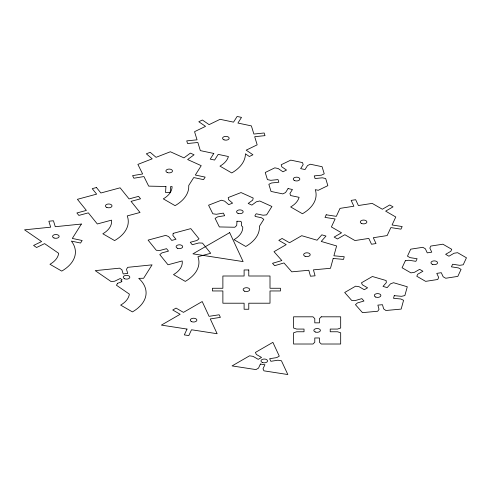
<?xml version="1.0" encoding="UTF-8"?>
<svg xmlns="http://www.w3.org/2000/svg" width="491" height="491" viewBox="0 0 491 491"><rect width="100%" height="100%" fill="white"/><g stroke="black" fill="none" stroke-linecap="round" stroke-linejoin="round"><path stroke-width="0.74" d="M165.927 186.482L165.559 192.521L170.224 192.613L170.586 186.574L172.089 186.605A29.988 17.314 0 0 1 163.307 198.861L175.084 205.661A46.645 26.931 0 0 0 188.71 185.524L193.73 177.564L203.562 179.632L205.152 177.098L195.326 175.035L201.224 165.676L187.63 159.538L194.068 154.782L190.398 153.124L183.953 157.881L170.359 151.75L156.058 157.323L150.203 152.314L146.336 153.818L152.192 158.826L137.885 164.399L142.642 173.974L132.582 175.637L133.871 178.227L143.931 176.557L148.681 186.132L165.927 186.482M236.969 221.251L236.711 225.486L234.802 227.253L219.36 226.94L215.107 218.366L217.611 216.869L224.663 215.702L223.38 213.112L216.322 214.279L212.824 213.775L208.565 205.201L221.373 200.218L224.614 201.126L228.72 204.643L232.587 203.133L228.481 199.622L228.229 197.548L241.038 192.558L253.215 198.051L252.712 200.113L248.194 203.452L251.871 205.109L256.388 201.77L259.733 200.991L271.904 206.478L266.619 214.862L263.066 215.224L256.173 213.775L254.878 215.825L255.4 216.476L261.476 217.752L263.79 219.348L259.389 226.333A46.645 26.931 0 0 1 245.764 246.47L233.986 239.669A29.988 17.314 0 0 0 242.763 227.088L241.376 225.578L241.56 222.552A29.988 17.314 0 0 0 240.848 221.331L236.969 221.251M173.188 233.36L172.875 235.435L175.974 239.277L171.746 240.412L168.646 236.576L165.694 235.379L148.086 240.117L156.298 250.281L159.888 250.465L166.541 248.673L168.511 251.116L161.864 252.908L159.79 254.614L168.002 264.778L182.192 260.954A29.988 17.314 0 0 1 173.507 274.586L185.285 281.386A46.645 26.931 0 0 0 197.922 256.719L210.707 253.276L202.501 243.113L198.904 242.935L192.251 244.727L190.281 242.284L196.934 240.492L199.002 238.786L190.79 228.622L173.188 233.36M333.174 258.456L330.48 268.295L313.436 269.847L315.075 275.813L310.465 276.237L308.833 270.271L291.789 271.83L283.958 262.955L274.635 265.699L272.517 263.299L281.84 260.555L274.009 251.68L286.21 244.635L278.808 240.369L282.11 238.46L289.506 242.732L301.707 235.692L317.076 240.209L321.826 234.827L325.981 236.054L321.237 241.437L336.605 245.954L333.905 255.793L344.24 256.738L343.51 259.401L333.174 258.456M394.255 295.656L393.524 298.313L400.773 298.976L403.577 300.289L401.159 309.097L385.901 310.496L383.631 308.876L382.483 304.69L377.874 305.114L379.021 309.299L377.732 311.239L362.475 312.638L355.459 304.69L357.423 302.941L363.96 301.02L361.842 298.62L355.306 300.541L351.703 300.437L344.688 292.489L355.613 286.179L359.099 286.719L364.285 289.715L367.587 287.812L362.395 284.817L361.462 282.804L372.387 276.494L386.153 280.545L386.337 282.626L383.011 286.4L387.166 287.622L390.498 283.847L393.518 282.712L407.285 286.762L404.866 295.57L401.503 296.319L394.255 295.656M187.016 329.068L184.309 334.899L188.814 335.599L191.521 329.762L217.139 333.727L210.277 318.935L220.385 317.37L219.176 314.768L209.068 316.333L202.206 301.542L183.45 312.368L176.054 308.096L172.752 310.005L180.154 314.277L161.398 325.103L187.016 329.068M326.214 214.794L325.005 217.396L335.114 218.961L331.4 226.952L341.533 232.802L334.138 237.073L337.434 238.976L344.829 234.704L354.962 240.553L368.802 238.411L371.509 244.248L376.014 243.548L373.307 237.718L387.147 235.576L390.854 227.585L400.963 229.15L402.166 226.547L392.063 224.982L395.771 216.991L385.638 211.142L393.039 206.871L389.737 204.968L382.342 209.24L372.209 203.391L358.369 205.533L355.662 199.696L351.157 200.396L353.864 206.226L340.024 208.368L336.317 216.359L326.214 214.794M260.402 364.04L258.505 368.133L255.952 369.6L232.077 365.912L249.557 355.815L253.043 356.356L258.229 359.351L261.531 357.448L256.339 354.453L255.406 352.44L272.886 342.35L279.281 356.135L276.734 357.608L269.645 358.706L270.854 361.302L277.937 360.21L281.423 360.75L287.824 374.535L263.943 370.84L263.01 368.827L264.913 364.733L260.402 364.04M405.327 260.776L402.08 267.761L410.936 272.873L414.422 272.333L419.609 269.338L422.911 271.241L417.718 274.236L416.785 276.249L425.642 281.361L437.739 279.489L438.672 277.476L436.775 273.383L441.28 272.689L443.177 276.783L445.73 278.25L457.827 276.384L461.067 269.399L458.514 267.926L451.432 266.828L452.634 264.226L459.723 265.324L463.209 264.784L466.45 257.8L457.594 252.687L454.107 253.227L448.921 256.222L445.625 254.32L450.812 251.324L451.745 249.311L442.888 244.199L430.791 246.071L429.858 248.084L431.761 252.171L427.256 252.871L425.353 248.777L422.806 247.304L410.709 249.176L407.462 256.161L410.016 257.634L417.105 258.732L415.895 261.329L408.807 260.236L405.327 260.776M81.383 224.043L72.312 238.436L82.144 240.498L80.549 243.033L71.385 241.106A46.645 26.931 0 0 1 61.749 271.093L49.972 264.293A29.988 17.314 0 0 0 58.674 253.307L44.595 243.622L36.58 247.507L33.584 245.445L41.6 241.56L24.55 229.831L50.671 227.173L48.854 221.226L53.445 220.754L55.262 226.707L81.383 224.043M117.668 283.27L116.435 285.228L129.354 294.115A29.988 17.314 0 0 1 120.651 305.101L132.429 311.902A46.645 26.931 0 0 0 138.738 278.348L143.611 278.262L152.063 264.852L127.721 267.331L126.488 269.289L127.758 273.456L123.167 273.929L121.891 269.755L119.571 268.16L95.229 270.639L111.119 281.57L114.673 281.208L120.295 278.483L122.142 279.753C117.871 281.889 126.727 280.275 117.668 283.27M213.806 153.45L210.228 159.127L214.61 160.048L218.188 154.377L228.413 156.525A29.988 17.314 0 0 1 219.974 166.142L231.752 172.942A46.645 26.931 0 0 0 245.414 153.806L249.348 156.512L252.926 154.782L246.2 150.154L257.174 144.839L254.688 136.694L264.987 135.645L264.176 132.993L253.878 134.037L251.386 125.892L237.926 123.063L241.504 117.386L237.122 116.465L233.544 122.142L220.078 119.313L209.105 124.628L202.378 120.007L198.806 121.737L205.533 126.365L194.553 131.68L197.044 139.825L186.74 140.874L187.55 143.525L197.855 142.476L200.34 150.62L213.806 153.45M288.064 188.581L285.553 192.564L282.791 193.902L271.02 191.429L268.847 184.309L271.609 182.971L278.839 182.235L278.029 179.583L270.799 180.32L267.411 179.608L265.232 172.488L274.831 167.836L278.219 168.548L282.933 171.795L286.511 170.064L281.791 166.817L281.165 164.767L290.758 160.121L302.53 162.595L303.156 164.645L300.645 168.628L305.028 169.548L307.538 165.565L310.3 164.227L322.065 166.701L324.244 173.82L321.482 175.158L314.252 175.895L315.062 178.546L322.292 177.81L325.68 178.521L327.853 185.647L318.26 190.293L315.271 189.661A46.645 26.931 0 0 1 302.438 213.751L290.654 206.95A29.988 17.314 0 0 0 299.093 197.327L290.562 195.535L289.935 193.485L292.446 189.501L288.064 188.581M321.255 316.812L319.451 318.616L319.451 322.851L314.786 322.851L314.786 318.616L312.982 316.812L293.557 316.812L293.557 328.025L296.681 329.068L304.021 329.068L304.021 331.763L296.681 331.763L293.557 332.8L293.557 344.013L312.982 344.013L314.786 342.215L314.786 337.974L319.451 337.974L319.451 342.215L321.255 344.013L340.68 344.013L340.68 332.8L337.556 331.763L330.216 331.763L330.216 329.068L337.556 329.068L340.68 328.025L340.68 316.812L321.255 316.812M229.671 232.636L192.945 253.841L243.113 261.599L229.671 232.636M96.451 187.519L92.228 188.661L96.647 194.135L77.406 199.315L86.379 210.418L76.897 212.971L78.867 215.414L88.349 212.861L97.322 223.97L111.512 220.146A29.988 17.314 0 0 1 102.828 233.777L114.606 240.578A46.645 26.931 0 0 0 127.243 215.911L140.027 212.474L131.054 201.365L140.536 198.812L138.566 196.369L129.084 198.923L120.111 187.814L100.876 192.994L96.451 187.519M248.771 269.964L244.107 269.964L244.107 276.003L222.877 276.003L222.877 288.26L212.419 288.26L212.419 290.954L222.877 290.954L222.877 303.211L244.107 303.211L244.107 309.25L248.771 309.25L248.771 303.211L270.001 303.211L270.001 290.954L280.459 290.954L280.459 288.26L270.001 288.26L270.001 276.003L248.771 276.003L248.771 269.964M294.698 180.645A3.296 1.903 0 0 0 299.835 179.203A3.296 1.903 0 0 0 295.103 177.349A3.296 1.903 0 0 0 294.698 180.645M361.738 223.552A3.296 1.903 0 0 0 366.875 222.11A3.296 1.903 0 0 0 362.143 220.256A3.296 1.903 0 0 0 361.738 223.552M432.418 264.354A3.296 1.903 0 0 0 437.555 262.912A3.296 1.903 0 0 0 432.823 261.065A3.296 1.903 0 0 0 432.418 264.354M167.345 172.55A3.296 1.903 0 0 0 172.488 171.114A3.296 1.903 0 0 0 167.756 169.26A3.296 1.903 0 0 0 167.345 172.55M238.025 213.358A3.296 1.903 0 0 0 243.168 211.916A3.296 1.903 0 0 0 238.436 210.068A3.296 1.903 0 0 0 238.025 213.358M305.071 256.265A3.296 1.903 0 0 0 310.208 254.823A3.296 1.903 0 0 0 305.476 252.975A3.296 1.903 0 0 0 305.071 256.265M375.75 297.073A3.296 1.903 0 0 0 380.887 295.631A3.296 1.903 0 0 0 376.155 293.784A3.296 1.903 0 0 0 375.75 297.073M106.866 207.472A3.296 1.903 0 0 0 112.009 206.03A3.296 1.903 0 0 0 107.277 204.182A3.296 1.903 0 0 0 106.866 207.472M177.552 248.274A3.296 1.903 0 0 0 182.689 246.838A3.296 1.903 0 0 0 177.957 244.984A3.296 1.903 0 0 0 177.552 248.274M244.592 291.181A3.296 1.903 0 0 0 249.729 289.745A3.296 1.903 0 0 0 244.997 287.892A3.296 1.903 0 0 0 244.592 291.181M315.271 331.99A3.296 1.903 0 0 0 320.408 330.547A3.296 1.903 0 0 0 315.676 328.7A3.296 1.903 0 0 0 315.271 331.99M54.01 237.988A3.296 1.903 0 0 0 59.147 236.545A3.296 1.903 0 0 0 54.421 234.698A3.296 1.903 0 0 0 54.01 237.988M124.689 278.796A3.296 1.903 0 0 0 129.827 277.354A3.296 1.903 0 0 0 125.101 275.506A3.296 1.903 0 0 0 124.689 278.796M191.736 321.703A3.296 1.903 0 0 0 196.873 320.261A3.296 1.903 0 0 0 192.141 318.413A3.296 1.903 0 0 0 191.736 321.703M262.415 362.505A3.296 1.903 0 0 0 267.552 361.069A3.296 1.903 0 0 0 262.82 359.216A3.296 1.903 0 0 0 262.415 362.505M224.019 139.837A3.296 1.903 0 0 0 229.156 138.394A3.296 1.903 0 0 0 224.424 136.547A3.296 1.903 0 0 0 224.019 139.837"/></g></svg>
